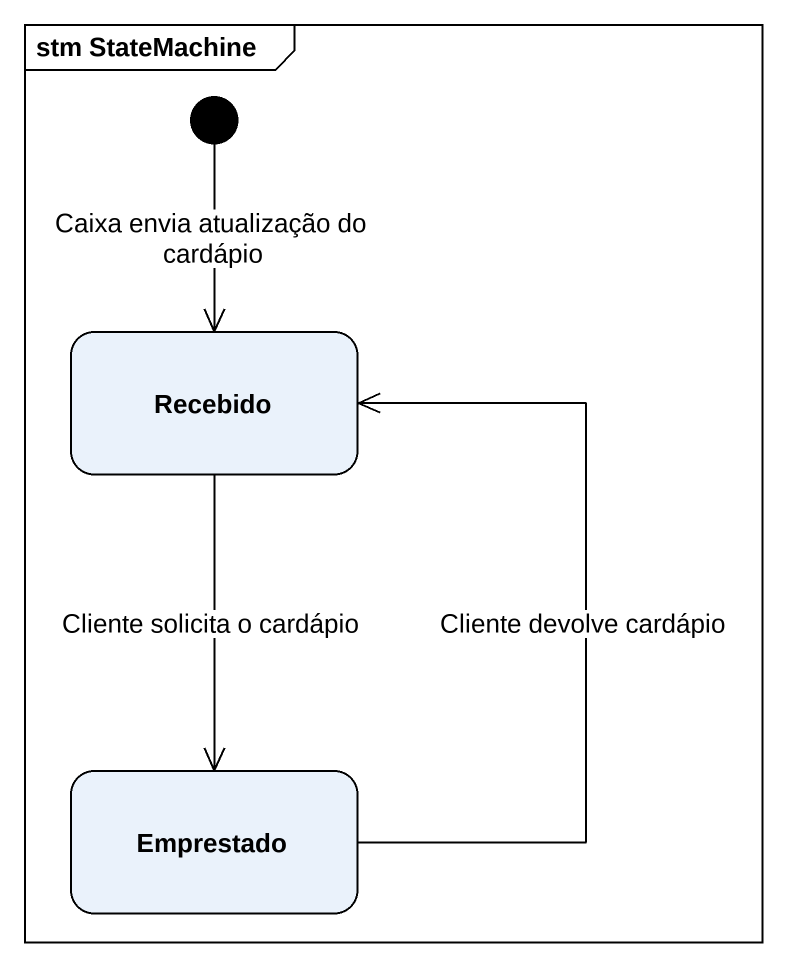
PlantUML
@startuml
mainframe stm StateMachine
hide empty description
state Recebido
state Emprestado
[*] --> Recebido : Caixa envia atualização do cardápio
Recebido --> Emprestado : Cliente solicita o cardápio
Emprestado -up-> Recebido : Cliente devolve cardápio
@enduml
